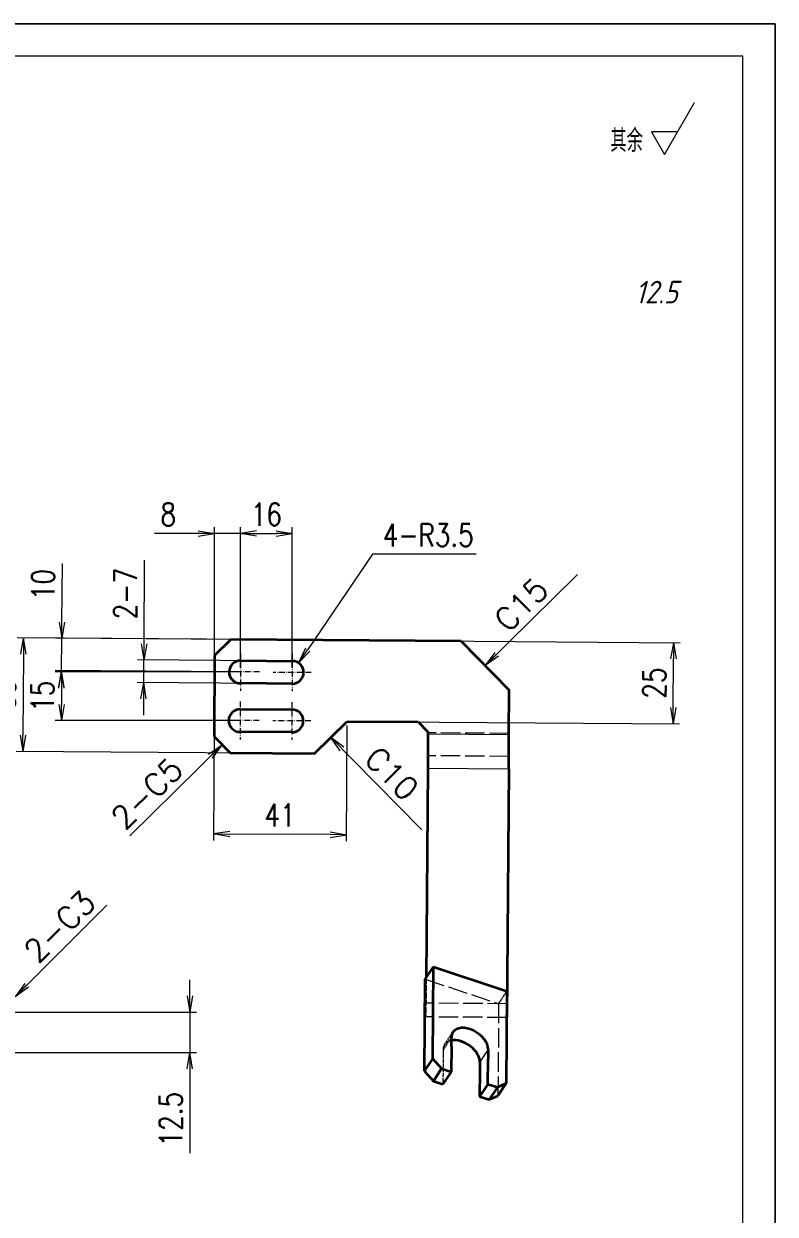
# Model space of a CAD drawing. Header units: millimetres. Extents: x -50143 to 104182, y -50696 to 54072.
# Drawn here: x -47728 to -47496.2, y 53704.2 to 54071.5 of the extents above; entities that cross this region are included whole.
import ezdxf
from ezdxf.enums import TextEntityAlignment as Align

# ---------------------------------------------------------------- set-up
doc = ezdxf.new("R2010")
doc.units = ezdxf.units.MM
doc.header["$LTSCALE"] = 0.5
for name, pattern in [('DASHDOT', [18.5, 12, -3, 0.5, -3]), ('DASHED', [15, 12, -3]), ('DOT2', [0.125, 0, -0.125])]:
    doc.linetypes.add(name, pattern=pattern)
for name, color, linetype, lineweight in [('DIM', 3, 'Continuous', 13), ('图框', 7, 'Continuous', 18), ('标注线', 3, 'Continuous', 18)]:
    doc.layers.add(name, color=color, linetype=linetype, lineweight=lineweight)
doc.layers.add('打印', color=7, linetype='Continuous', lineweight=15, plot=False)
doc.layers.add('打印-禁用', color=7, linetype='Continuous', lineweight=15, plot=False)
doc.styles.add('DIM', font='romans.shx', dxfattribs={"width": 0.8, "bigfont": 'bigfont.shx'})
doc.styles.add('机械长仿宋', font='gbenor.shx', dxfattribs={"height": 1, "bigfont": 'gbcbig.shx'})
doc.dimstyles.new('DEH 1-2$0', dxfattribs={"dimscale": 2, "dimtxt": 3.5, "dimasz": 2.5, "dimexe": 1, "dimexo": 0.625, "dimgap": 1.2, "dimtad": 1, "dimdsep": 46, "dimtxsty": 'DIM', "dimblk": 'OPEN', "dimcen": 0, "dimclrd": 8, "dimclre": 8, "dimclrt": 2, "dimazin": 2, "dimtfac": 0.5, "dimtmove": 0, "dimatfit": 3, "dimldrblk": 'OPEN', "dimfxl": 0, "dimtolj": 2, "dimlwd": 13, "dimlwe": 13, "dimarcsym": 0})
doc.dimstyles.new('DEH 1-2$4', dxfattribs={"dimscale": 2, "dimtxt": 3.5, "dimasz": 2.5, "dimexe": 1, "dimexo": 0.625, "dimgap": 1.2, "dimtad": 1, "dimtoh": 1, "dimdsep": 46, "dimtxsty": 'DIM', "dimblk": 'OPEN', "dimcen": 0, "dimclrd": 8, "dimclre": 8, "dimclrt": 2, "dimazin": 2, "dimtfac": 0.5, "dimtofl": 0, "dimtmove": 0, "dimatfit": 3, "dimldrblk": 'OPEN', "dimfxl": 0, "dimtolj": 2, "dimlwd": 18, "dimlwe": 18, "dimarcsym": 0})
doc.dimstyles.new('LAM1-1', dxfattribs={"dimtxt": 3.5, "dimasz": 2.5, "dimexe": 1, "dimexo": 0.625, "dimgap": 1.2, "dimtad": 3, "dimdsep": 46, "dimtxsty": 'DIM', "dimblk": 'OPEN', "dimcen": 0, "dimclrd": 3, "dimclre": 3, "dimclrt": 2, "dimazin": 2, "dimtfac": 0.5, "dimtmove": 0, "dimatfit": 3, "dimldrblk": 'OPEN', "dimfxl": 0, "dimlwd": 13, "dimlwe": 13, "dimarcsym": 0})

# ---------------------------------------------------------------- blocks, each defined once
blk = doc.blocks.new('GZDEH零件A3图框V01版')
at = {"layer": '图框', "linetype": 'Continuous'}
for p, q in [((3272.49, -1554.46), (2882.49, -1554.46)), ((3272.49, -1832.96), (3272.49, -1554.46))]:
    blk.add_line(p, q, dxfattribs=at)
at = {"layer": '打印-禁用', "linetype": 'Continuous'}
for p, q in [((3277.49, -1549.46), (2857.49, -1549.46)), ((3277.49, -1846.46), (3277.49, -1549.46))]:
    blk.add_line(p, q, dxfattribs=at)
blk = doc.blocks.new('DEH A3')
at = {"layer": '图框'}
blk.add_blockref('GZDEH零件A3图框V01版', (-2857.49, 1846.46), dxfattribs=at)
blk = doc.blocks.new('FINISHER_TR')
at = {"layer": '标注线'}
for p, q in [((0, 0), (4.62, 8)), ((-2.02, 3.5), (0, 0)), ((2.02, 3.5), (-2.02, 3.5))]:
    blk.add_line(p, q, dxfattribs=at)
at = {"layer": '标注线', "color": 2, "style": '机械长仿宋', "oblique": 15}
blk.add_attdef('0.0', text='', height=3.5, dxfattribs=at).set_placement((2.03, -24.04), align=Align.BOTTOM_RIGHT)
blk = doc.blocks.new('其余12.5')
at = {"layer": '标注线'}
blk.add_blockref('FINISHER_TR', (0, 0), dxfattribs=at).add_auto_attribs({'0.0': '12.5'})
at = {"layer": '标注线', "color": 7, "linetype": 'DOT2', "style": '机械长仿宋'}
blk.add_text('其余', height=3.5, dxfattribs=at).set_placement((-8.38, 0.4))
blk = doc.blocks.new('_Open')
at = {"color": 0, "linetype": 'ByBlock', "lineweight": -2}
for p, q in [((-1, 0.167), (0, 0)), ((-1, -0.167), (0, 0)), ((0, 0), (-1, 0))]:
    blk.add_line(p, q, dxfattribs=at)
blk = doc.blocks.new('*D511')
at = {"layer": 'Defpoints', "color": 0, "transparency": 16777216}
for p in [(-47734.68, 53766.57), (-47734.68, 53754.07), (-47676.78, 53754.07)]:
    blk.add_point(p, dxfattribs=at)
at = {"layer": '标注线', "color": 8, "lineweight": 13, "transparency": 16777216}
for p, q in [((-47676.78, 53771.57), (-47676.78, 53776.57)), ((-47733.43, 53766.57), (-47674.78, 53766.57)), ((-47676.78, 53766.57), (-47676.78, 53754.07)), ((-47733.43, 53754.07), (-47674.78, 53754.07)), ((-47676.78, 53749.07), (-47676.78, 53723.01))]:
    blk.add_line(p, q, dxfattribs=at)
at = {"layer": '标注线', "color": 8, "lineweight": 13, "transparency": 16777216, "xscale": 5, "yscale": 5, "zscale": 5}
for p, rotation in [((-47676.78, 53766.57), 270), ((-47676.78, 53754.07), 90)]:
    blk.add_blockref('_Open', p, dxfattribs=dict(at, rotation=rotation))
at = {"layer": '标注线', "color": 2, "transparency": 16777216, "insert": (-47682.68, 53733.54), "char_height": 7, "attachment_point": 5, "rotation": 90, "style": 'DIM'}
blk.add_mtext('\\A2;12.5', dxfattribs=at)
blk = doc.blocks.new('*D513')
at = {"layer": 'Defpoints', "color": 0, "transparency": 16777216}
for p in [(-47655.9, 53881.5), (-47728.38, 53847.02), (-47656.16, 53846.5)]:
    blk.add_point(p, dxfattribs=at)
at = {"layer": '标注线', "color": 8, "lineweight": 13, "transparency": 16777216}
for p, q in [((-47657.15, 53881.51), (-47730.13, 53882.03)), ((-47728.16, 53877.02), (-47728.34, 53852.02)), ((-47657.41, 53846.51), (-47730.38, 53847.04))]:
    blk.add_line(p, q, dxfattribs=at)
at = {"layer": '标注线', "color": 8, "lineweight": 13, "transparency": 16777216, "xscale": 5, "yscale": 5, "zscale": 5}
for p, rotation in [((-47728.13, 53882.02), 89.58466452248199), ((-47728.38, 53847.02), 269.5846645224821)]:
    blk.add_blockref('_Open', p, dxfattribs=dict(at, rotation=rotation))
at = {"layer": '标注线', "color": 2, "transparency": 16777216, "insert": (-47734.15, 53864.56), "char_height": 7, "attachment_point": 5, "rotation": 89.5847, "style": 'DIM'}
blk.add_mtext('\\A2;35', dxfattribs=at)
blk = doc.blocks.new('*D514')
at = {"layer": 'Defpoints', "color": 0, "transparency": 16777216}
for p in [(-47716.3, 53881.93), (-47661.12, 53881.53), (-47661.19, 53871.53)]:
    blk.add_point(p, dxfattribs=at)
at = {"layer": '标注线', "color": 8, "lineweight": 13, "transparency": 16777216}
for p, q in [((-47716.26, 53886.93), (-47716.13, 53905)), ((-47662.37, 53881.54), (-47718.3, 53881.95)), ((-47716.37, 53871.93), (-47716.3, 53881.93)), ((-47662.44, 53871.54), (-47718.37, 53871.95)), ((-47716.41, 53866.93), (-47716.44, 53861.93))]:
    blk.add_line(p, q, dxfattribs=at)
at = {"layer": '标注线', "color": 8, "lineweight": 13, "transparency": 16777216, "xscale": 5, "yscale": 5, "zscale": 5}
for p, rotation in [((-47716.3, 53881.93), 269.5846645224661), ((-47716.37, 53871.93), 89.58466452246617)]:
    blk.add_blockref('_Open', p, dxfattribs=dict(at, rotation=rotation))
at = {"layer": '标注线', "color": 2, "transparency": 16777216, "insert": (-47722.08, 53898.51), "char_height": 7, "attachment_point": 5, "rotation": 89.5847, "style": 'DIM'}
blk.add_mtext('\\A2;10', dxfattribs=at)
blk = doc.blocks.new('*D515')
at = {"layer": 'Defpoints', "color": 0, "transparency": 16777216}
for p in [(-47661.19, 53871.53), (-47716.37, 53856.53), (-47661.19, 53856.53)]:
    blk.add_point(p, dxfattribs=at)
at = {"layer": '标注线', "color": 8, "lineweight": 13, "transparency": 16777216}
for p, q in [((-47662.44, 53871.53), (-47718.37, 53871.53)), ((-47716.37, 53866.53), (-47716.37, 53861.53)), ((-47662.44, 53856.53), (-47718.37, 53856.53))]:
    blk.add_line(p, q, dxfattribs=at)
at = {"layer": '标注线', "color": 8, "lineweight": 13, "transparency": 16777216, "xscale": 5, "yscale": 5, "zscale": 5}
for p, rotation in [((-47716.37, 53871.53), 90), ((-47716.37, 53856.53), 270)]:
    blk.add_blockref('_Open', p, dxfattribs=dict(at, rotation=rotation))
at = {"layer": '标注线', "color": 2, "transparency": 16777216, "insert": (-47722.27, 53864.03), "char_height": 7, "attachment_point": 5, "rotation": 90, "style": 'DIM'}
blk.add_mtext('\\A2;15', dxfattribs=at)
blk = doc.blocks.new('*D516')
at = {"layer": 'Defpoints', "color": 0, "transparency": 16777216}
for p in [(-47645.19, 53914.27), (-47661.19, 53871.53), (-47645.19, 53871.53)]:
    blk.add_point(p, dxfattribs=at)
at = {"layer": '标注线', "color": 8, "lineweight": 13, "transparency": 16777216}
for p, q in [((-47661.19, 53872.78), (-47661.19, 53916.27)), ((-47656.19, 53914.27), (-47650.19, 53914.27)), ((-47645.19, 53872.78), (-47645.19, 53916.27))]:
    blk.add_line(p, q, dxfattribs=at)
at = {"layer": '标注线', "color": 8, "lineweight": 13, "transparency": 16777216, "xscale": 5, "yscale": 5, "zscale": 5, "rotation": 180}
blk.add_blockref('_Open', (-47661.19, 53914.27), dxfattribs=at)
at = {"layer": '标注线', "color": 8, "lineweight": 13, "transparency": 16777216, "xscale": 5, "yscale": 5, "zscale": 5}
blk.add_blockref('_Open', (-47645.19, 53914.27), dxfattribs=at)
at = {"layer": '标注线', "color": 2, "transparency": 16777216, "insert": (-47653.19, 53920.17), "char_height": 7, "attachment_point": 5, "style": 'DIM'}
blk.add_mtext('\\A2;16', dxfattribs=at)
blk = doc.blocks.new('*D517')
at = {"layer": 'Defpoints', "color": 0, "transparency": 16777216}
for p in [(-47669.19, 53914.27), (-47669.19, 53871.53), (-47661.19, 53871.53)]:
    blk.add_point(p, dxfattribs=at)
at = {"layer": '标注线', "color": 8, "lineweight": 13, "transparency": 16777216}
for p, q in [((-47674.19, 53914.27), (-47687.72, 53914.27)), ((-47669.19, 53872.78), (-47669.19, 53916.27)), ((-47661.19, 53914.27), (-47669.19, 53914.27)), ((-47661.19, 53872.78), (-47661.19, 53916.27)), ((-47656.19, 53914.27), (-47651.19, 53914.27))]:
    blk.add_line(p, q, dxfattribs=at)
at = {"layer": '标注线', "color": 8, "lineweight": 13, "transparency": 16777216, "xscale": 5, "yscale": 5, "zscale": 5}
blk.add_blockref('_Open', (-47669.19, 53914.27), dxfattribs=at)
at = {"layer": '标注线', "color": 8, "lineweight": 13, "transparency": 16777216, "xscale": 5, "yscale": 5, "zscale": 5, "rotation": 180}
blk.add_blockref('_Open', (-47661.19, 53914.27), dxfattribs=at)
at = {"layer": '标注线', "color": 2, "transparency": 16777216, "insert": (-47683.45, 53920.17), "char_height": 7, "attachment_point": 5, "style": 'DIM'}
blk.add_mtext('\\A2;8', dxfattribs=at)
blk = doc.blocks.new('*D518')
at = {"layer": 'Defpoints', "color": 0, "transparency": 16777216}
for p in [(-47643.22, 53874.31), (-47645.19, 53871.42)]:
    blk.add_point(p, dxfattribs=at)
at = {"layer": '标注线', "color": 8, "lineweight": 18, "transparency": 16777216}
for p, q in [((-47620.43, 53907.9), (-47640.41, 53878.45)), ((-47588.43, 53907.9), (-47620.43, 53907.9))]:
    blk.add_line(p, q, dxfattribs=at)
at = {"layer": '标注线', "color": 8, "lineweight": 18, "transparency": 16777216, "xscale": 5, "yscale": 5, "zscale": 5, "rotation": 235.8327917458093}
blk.add_blockref('_Open', (-47643.22, 53874.31), dxfattribs=at)
at = {"layer": '标注线', "color": 2, "transparency": 16777216, "insert": (-47603.23, 53913.8), "char_height": 7, "attachment_point": 5, "style": 'DIM'}
blk.add_mtext('\\A2;{\\Fromans,bigfont|c134;4-}R3.5', dxfattribs=at)
blk = doc.blocks.new('*D519')
at = {"layer": 'Defpoints', "color": 0, "transparency": 16777216}
for p in [(-47690.98, 53875.25), (-47653.38, 53874.98), (-47653.44, 53867.98)]:
    blk.add_point(p, dxfattribs=at)
at = {"layer": '标注线', "color": 8, "lineweight": 13, "transparency": 16777216}
for p, q in [((-47690.94, 53880.25), (-47690.76, 53906.05)), ((-47654.63, 53874.99), (-47692.98, 53875.27)), ((-47691.03, 53868.25), (-47690.98, 53875.25)), ((-47654.69, 53867.99), (-47693.03, 53868.27)), ((-47691.07, 53863.25), (-47691.1, 53858.25))]:
    blk.add_line(p, q, dxfattribs=at)
at = {"layer": '标注线', "color": 8, "lineweight": 13, "transparency": 16777216, "xscale": 5, "yscale": 5, "zscale": 5}
for p, rotation in [((-47690.98, 53875.25), 269.584269287607), ((-47691.03, 53868.25), 89.58426928760693)]:
    blk.add_blockref('_Open', p, dxfattribs=dict(at, rotation=rotation))
at = {"layer": '标注线', "color": 2, "transparency": 16777216, "insert": (-47696.73, 53895.69), "char_height": 7, "attachment_point": 5, "rotation": 89.5843, "style": 'DIM'}
blk.add_mtext('\\A2;{\\Fromans,bigfont|c134;2-}7', dxfattribs=at)
blk = doc.blocks.new('*D520')
at = {"layer": 'Defpoints', "color": 0, "transparency": 16777216}
for p in [(-47615.78, 53881.21), (-47527.47, 53880.57), (-47615.96, 53856.21)]:
    blk.add_point(p, dxfattribs=at)
at = {"layer": '标注线', "color": 8, "lineweight": 13, "transparency": 16777216}
for p, q in [((-47614.53, 53881.2), (-47525.47, 53880.55)), ((-47527.61, 53860.57), (-47527.5, 53875.57)), ((-47614.71, 53856.2), (-47525.65, 53855.55))]:
    blk.add_line(p, q, dxfattribs=at)
at = {"layer": '标注线', "color": 8, "lineweight": 13, "transparency": 16777216, "xscale": 5, "yscale": 5, "zscale": 5}
for p, rotation in [((-47527.47, 53880.57), 89.58478191296007), ((-47527.65, 53855.57), 269.5847819129601)]:
    blk.add_blockref('_Open', p, dxfattribs=dict(at, rotation=rotation))
at = {"layer": '标注线', "color": 2, "transparency": 16777216, "insert": (-47533.46, 53868.11), "char_height": 7, "attachment_point": 5, "rotation": 89.5848, "style": 'DIM'}
blk.add_mtext('\\A2;25', dxfattribs=at)
blk = doc.blocks.new('*D521')
at = {"layer": 'Defpoints', "color": 0, "transparency": 16777216}
for p in [(-47669.3, 53856.53), (-47628.3, 53856.3), (-47669.5, 53821.55)]:
    blk.add_point(p, dxfattribs=at)
at = {"layer": '标注线', "color": 8, "lineweight": 13, "transparency": 16777216}
for p, q in [((-47669.3, 53855.28), (-47669.51, 53819.55)), ((-47628.31, 53855.05), (-47628.51, 53819.31)), ((-47633.5, 53821.34), (-47664.5, 53821.52))]:
    blk.add_line(p, q, dxfattribs=at)
at = {"layer": '标注线', "color": 8, "lineweight": 13, "transparency": 16777216, "xscale": 5, "yscale": 5, "zscale": 5}
for p, rotation in [((-47669.5, 53821.55), 179.6656449200056), ((-47628.5, 53821.31), 359.6656449200057)]:
    blk.add_blockref('_Open', p, dxfattribs=dict(at, rotation=rotation))
at = {"layer": '标注线', "color": 2, "transparency": 16777216, "insert": (-47648.97, 53827.33), "char_height": 7, "attachment_point": 5, "rotation": 359.6656, "style": 'DIM'}
blk.add_mtext('\\A2;41', dxfattribs=at)
blk = doc.blocks.new('CHAMFER_DIM_R')
at = {"layer": 'DIM', "color": 2, "style": 'DIM'}
blk.add_attdef('000', text='', height=3.5, rotation=90, dxfattribs=at).set_placement((0, 6), align=Align.BOTTOM_LEFT)
at = {"layer": 'DIM'}
blk.add_leader([(0, 0), (0, 20)], dimstyle='LAM1-1', dxfattribs=at)
blk = doc.blocks.new('CHAMFER_DIM_L')
at = {"layer": 'DIM', "color": 2, "style": 'DIM'}
blk.add_attdef('000', text='', height=3.5, rotation=270, dxfattribs=at).set_placement((0, 7), align=Align.BOTTOM_RIGHT)
at = {"layer": 'DIM'}
blk.add_leader([(0, 0), (0, 20)], dimstyle='LAM1-1', dxfattribs=at)

msp = doc.modelspace()

# ---------------------------------------------------------------- linework, layer by layer
at = {"color": 7, "lineweight": 35, "ltscale": 0.176777}
msp.add_line((-47669.151, 53876.592), (-47664.115, 53881.556), dxfattribs=at)
at = {"color": 7, "lineweight": 35}
for p, q in [((-47593.117, 53881.041), (-47664.115, 53881.556)), ((-47593.117, 53881.041), (-47578.227, 53865.933)), ((-47669.151, 53876.592), (-47669.333, 53851.593)), ((-47628.298, 53856.296), (-47606.298, 53856.136)), ((-47664.369, 53846.557), (-47638.369, 53846.368)), ((-47603.402, 53841.715), (-47603.87, 53777.13)), ((-47578.403, 53841.534), (-47578.959, 53764.91)), ((-47601.799, 53752.16), (-47601.594, 53780.545)), ((-47601.594, 53780.545), (-47578.956, 53772.987)), ((-47604.346, 53748.342), (-47604.14, 53776.726)), ((-47578.956, 53772.987), (-47579.162, 53744.603))]:
    msp.add_line(p, q, dxfattribs=at)
at = {"color": 2, "linetype": 'DASHDOT', "lineweight": 13, "ltscale": 0.292502}
for p, q in [((-47661.188, 53877.384), (-47661.188, 53865.684)), ((-47645.189, 53877.268), (-47645.189, 53865.568)), ((-47661.297, 53862.385), (-47661.297, 53850.685)), ((-47645.297, 53862.269), (-47645.297, 53850.569))]:
    msp.add_line(p, q, dxfattribs=at)
at = {"color": 7, "lineweight": 35, "ltscale": 0.399986}
for p, q in [((-47661.162, 53875.034), (-47645.163, 53874.918)), ((-47645.214, 53867.919), (-47661.213, 53868.034))]:
    msp.add_line(p, q, dxfattribs=at)
at = {"color": 2, "linetype": 'DASHDOT', "lineweight": 13, "ltscale": 0.292505}
for p, q in [((-47655.338, 53871.534), (-47667.038, 53871.534)), ((-47639.339, 53871.418), (-47651.039, 53871.418)), ((-47655.447, 53856.535), (-47667.148, 53856.535)), ((-47639.447, 53856.419), (-47651.148, 53856.419))]:
    msp.add_line(p, q, dxfattribs=at)
at = {"color": 7, "lineweight": 35, "ltscale": 0.343881}
msp.add_line((-47578.326, 53852.178), (-47578.227, 53865.933), dxfattribs=at)
at = {"color": 7, "lineweight": 35, "ltscale": 0.400011}
for p, q in [((-47661.272, 53860.035), (-47645.272, 53859.919)), ((-47645.322, 53852.919), (-47661.322, 53853.035))]:
    msp.add_line(p, q, dxfattribs=at)
at = {"color": 7, "lineweight": 35, "ltscale": 0.353537}
msp.add_line((-47638.369, 53846.368), (-47628.298, 53856.296), dxfattribs=at)
at = {"color": 7, "lineweight": 35, "ltscale": 0.106073}
msp.add_line((-47606.298, 53856.136), (-47603.319, 53853.114), dxfattribs=at)
at = {"color": 7, "lineweight": 35, "ltscale": 0.176781}
msp.add_line((-47669.333, 53851.593), (-47664.369, 53846.557), dxfattribs=at)
at = {"color": 7, "lineweight": 35, "ltscale": 0.266114}
for p, q in [((-47603.325, 53852.359), (-47603.402, 53841.715)), ((-47578.403, 53841.534), (-47578.326, 53852.178))]:
    msp.add_line(p, q, dxfattribs=at)
at = {"color": 7, "lineweight": 35, "ltscale": 0.018882}
msp.add_line((-47603.319, 53853.114), (-47603.325, 53852.359), dxfattribs=at)
at = {"color": 7, "lineweight": 13}
for p, q in [((-47578.326, 53852.178), (-47603.325, 53852.359)), ((-47578.403, 53841.534), (-47603.402, 53841.715))]:
    msp.add_line(p, q, dxfattribs=at)
at = {"color": 1, "linetype": 'DASHED', "lineweight": 13}
for p, q in [((-47578.323, 53852.594), (-47603.322, 53852.775)), ((-47578.374, 53845.498), (-47603.374, 53845.679)), ((-47604.14, 53776.726), (-47581.503, 53769.169)), ((-47578.928, 53769.168), (-47603.927, 53769.349)), ((-47581.503, 53769.169), (-47581.708, 53740.784)), ((-47579.015, 53764.911), (-47603.958, 53765.091))]:
    msp.add_line(p, q, dxfattribs=at)
at = {"color": 7, "lineweight": 35, "ltscale": 0.114738}
for p, q in [((-47604.14, 53776.726), (-47601.594, 53780.545)), ((-47584.837, 53744.363), (-47587.383, 53740.545))]:
    msp.add_line(p, q, dxfattribs=at)
at = {"color": 1, "linetype": 'DASHED', "lineweight": 13, "ltscale": 0.300963}
msp.add_line((-47603.87, 53777.13), (-47603.958, 53765.091), dxfattribs=at)
at = {"color": 1, "linetype": 'DASHED', "lineweight": 13, "ltscale": 0.114753}
msp.add_line((-47581.503, 53769.169), (-47578.956, 53772.987), dxfattribs=at)
at = {"color": 7, "lineweight": 35, "ltscale": 0.001392}
msp.add_line((-47578.959, 53764.91), (-47579.015, 53764.911), dxfattribs=at)
at = {"color": 1, "linetype": 'DASHED', "lineweight": 13, "ltscale": 0.114738}
msp.add_line((-47598.165, 53756.546), (-47595.619, 53760.364), dxfattribs=at)
at = {"color": 1, "linetype": 'DASHED', "lineweight": 13, "ltscale": 0.11474}
msp.add_line((-47596.078, 53758.786), (-47598.624, 53754.968), dxfattribs=at)
at = {"color": 7, "lineweight": 35, "ltscale": 0.195151}
for p, q in [((-47596.099, 53755.948), (-47596.155, 53748.142)), ((-47584.837, 53744.363), (-47584.78, 53752.169))]:
    msp.add_line(p, q, dxfattribs=at)
at = {"color": 7, "lineweight": 35, "ltscale": 0.070964}
for p, q in [((-47596.099, 53755.948), (-47596.078, 53758.786)), ((-47587.306, 53751.189), (-47587.326, 53748.35))]:
    msp.add_line(p, q, dxfattribs=at)
at = {"color": 7, "lineweight": 35, "ltscale": 0.114752}
msp.add_line((-47604.346, 53748.342), (-47601.799, 53752.16), dxfattribs=at)
at = {"color": 7, "lineweight": 35, "ltscale": 0.101572}
msp.add_line((-47601.799, 53752.16), (-47599.099, 53749.124), dxfattribs=at)
at = {"color": 1, "linetype": 'DASHED', "lineweight": 13, "ltscale": 0.19515}
msp.add_line((-47598.645, 53752.129), (-47598.701, 53744.323), dxfattribs=at)
at = {"color": 1, "linetype": 'DASHED', "lineweight": 13, "ltscale": 0.070963}
msp.add_line((-47598.624, 53754.968), (-47598.645, 53752.129), dxfattribs=at)
at = {"color": 7, "lineweight": 13, "ltscale": 0.114738}
msp.add_line((-47584.76, 53755.008), (-47587.306, 53751.189), dxfattribs=at)
at = {"color": 7, "lineweight": 35, "ltscale": 0.070963}
msp.add_line((-47584.76, 53755.008), (-47584.78, 53752.169), dxfattribs=at)
at = {"color": 7, "lineweight": 35, "ltscale": 0.114737}
for p, q in [((-47601.645, 53745.306), (-47599.099, 53749.124)), ((-47596.155, 53748.142), (-47598.701, 53744.323))]:
    msp.add_line(p, q, dxfattribs=at)
at = {"color": 7, "lineweight": 35, "ltscale": 0.077575}
for p, q in [((-47599.099, 53749.124), (-47596.155, 53748.142)), ((-47601.645, 53745.306), (-47598.701, 53744.323)), ((-47584.837, 53744.363), (-47581.894, 53743.381))]:
    msp.add_line(p, q, dxfattribs=at)
at = {"color": 7, "lineweight": 35, "ltscale": 0.101587}
msp.add_line((-47604.346, 53748.342), (-47601.645, 53745.306), dxfattribs=at)
at = {"color": 7, "lineweight": 35, "ltscale": 0.19515}
msp.add_line((-47587.326, 53748.35), (-47587.383, 53740.545), dxfattribs=at)
at = {"color": 7, "lineweight": 35, "ltscale": 0.114753}
msp.add_line((-47581.894, 53743.381), (-47584.44, 53739.562), dxfattribs=at)
at = {"color": 7, "lineweight": 35, "ltscale": 0.074808}
msp.add_line((-47581.894, 53743.381), (-47579.162, 53744.603), dxfattribs=at)
at = {"color": 7, "lineweight": 35, "ltscale": 0.11474}
msp.add_line((-47579.162, 53744.603), (-47581.708, 53740.784), dxfattribs=at)
at = {"color": 7, "lineweight": 35, "ltscale": 0.077552}
msp.add_line((-47587.383, 53740.545), (-47584.44, 53739.562), dxfattribs=at)
at = {"color": 7, "lineweight": 35, "ltscale": 0.07483}
msp.add_line((-47584.44, 53739.562), (-47581.708, 53740.784), dxfattribs=at)
at = {"color": 7, "lineweight": 35}
for centre, start, end in [((-47661.188, 53871.534), 89.58472, 269.58472), ((-47645.189, 53871.418), 269.58472, 89.58472), ((-47661.297, 53856.535), 89.58472, 269.58472), ((-47645.297, 53856.419), 269.58472, 89.58472)]:
    msp.add_arc(centre, 3.5, start, end, dxfattribs=at)
for centre, major_axis, start_param, end_param in [((-47590.419, 53756.897), (5.2, -3.467), 3.1415509, 3.5415519), ((-47590.419, 53756.897), (5.2, -3.467), 0.3999593, 3.1415509), ((-47592.965, 53753.078), (-5.2, 3.467), 3.5415519, 5.7020194)]:
    msp.add_ellipse(centre, major_axis=major_axis, ratio=0.6441012, start_param=start_param, end_param=end_param, dxfattribs=at)
at = {"color": 1, "linetype": 'DASHED', "lineweight": 13}
for start_param, end_param in [(6.2831435, 6.6831446), (5.7020194, 6.2831435)]:
    msp.add_ellipse((-47592.965, 53753.078), major_axis=(-5.2, 3.467), ratio=0.6441012, start_param=start_param, end_param=end_param, dxfattribs=at)
at = {"layer": '打印'}
msp.add_lwpolyline([(-48336.167, 54071.549), (-47496.167, 54071.549), (-47496.167, 53477.549), (-48336.167, 53477.549)], close=True, dxfattribs=at)

# ---------------------------------------------------------------- block references
at = {"layer": 'DIM'}
for name, p, xscale, yscale, zscale, rotation, values in [('CHAMFER_DIM_R', (-47585.672, 53873.487), 1.999999999999397, 1.999999999999397, 1.999999999999397, 314.5840771379791, {'000': 'C15'}), ('CHAMFER_DIM_R', (-47633.334, 53851.332), 1.999999999998447, 1.999999999998447, 1.999999999998447, 224.5873242017012, {'000': 'C10'}), ('CHAMFER_DIM_L', (-47666.851, 53849.075), 2.000000000006195, 2.000000000006195, 2.000000000006195, 134.5859556758331, {'000': '2-C5'}), ('CHAMFER_DIM_R', (-47730.709, 53771.322), 1.99999999999754, 1.99999999999754, 1.99999999999754, 315.0011657092791, {'000': '2-C3'})]:
    msp.add_blockref(name, p, dxfattribs=dict(at, xscale=xscale, yscale=yscale, zscale=zscale, rotation=rotation)).add_auto_attribs(values)
at = {"layer": '图框', "xscale": 2, "yscale": 2, "zscale": 2}
msp.add_blockref('DEH A3', (-48336.167, 53477.549), dxfattribs=at)
at = {"layer": '标注线', "xscale": 2, "yscale": 2, "zscale": 2}
msp.add_blockref('其余12.5', (-47530.28, 54031.234), dxfattribs=at)

# ---------------------------------------------------------------- dimensions: what is measured, and where the dimension line sits
at = {"layer": '标注线'}
for p1, p2, distance, picture, middle in [((-47661.188, 53871.534), (-47669.188, 53871.534), -42.738, '*D517', (-47683.455, 53920.172)), ((-47661.188, 53871.534), (-47645.189, 53871.534), 42.738, '*D516', (-47653.188, 53920.172)), ((-47661.188, 53871.534), (-47661.115, 53881.534), 55.183, '*D514', (-47722.076, 53898.51)), ((-47655.902, 53881.496), (-47656.156, 53846.497), -72.225, '*D513', (-47734.152, 53864.563)), ((-47615.959, 53856.206), (-47615.778, 53881.206), -88.313, '*D520', (-47533.457, 53868.109)), ((-47628.298, 53856.296), (-47669.297, 53856.535), 34.983, '*D521', (-47648.967, 53827.333))]:
    dim = msp.add_aligned_dim(p1=p1, p2=p2, distance=distance, dimstyle='DEH 1-2$0', dxfattribs=at)
    dim.commit()
    dim.dimension.update_dxf_attribs({"geometry": picture, "text_midpoint": middle})
dim = msp.add_radius_dim(center=(-47645.189, 53871.418), mpoint=(-47643.223, 53874.314), text='{\\Fromans,bigfont|c134;4-}<>', dimstyle='DEH 1-2$4', dxfattribs=at)
dim.commit()
dim.dimension.update_dxf_attribs({"geometry": '*D518', "text_midpoint": (-47603.226, 53907.9), "dimtype": 164})
dim = msp.add_aligned_dim(p1=(-47653.436, 53867.978), p2=(-47653.385, 53874.978), distance=37.597, text='{\\Fromans,bigfont|c134;2-}<>', dimstyle='DEH 1-2$0', dxfattribs=at)
dim.commit()
dim.dimension.update_dxf_attribs({"geometry": '*D519', "text_midpoint": (-47696.733, 53895.693)})
for base, p1, p2, picture, middle in [((-47716.369, 53856.535), (-47661.188, 53871.534), (-47661.188, 53856.535), '*D515', (-47722.269, 53864.035)), ((-47676.778, 53754.072), (-47734.679, 53766.572), (-47734.678, 53754.072), '*D511', (-47682.678, 53733.539))]:
    dim = msp.add_linear_dim(base=base, p1=p1, p2=p2, angle=90, dimstyle='DEH 1-2$0', dxfattribs=at)
    dim.commit()
    dim.dimension.update_dxf_attribs({"geometry": picture, "text_midpoint": middle})

doc.saveas('drawing.dxf')
